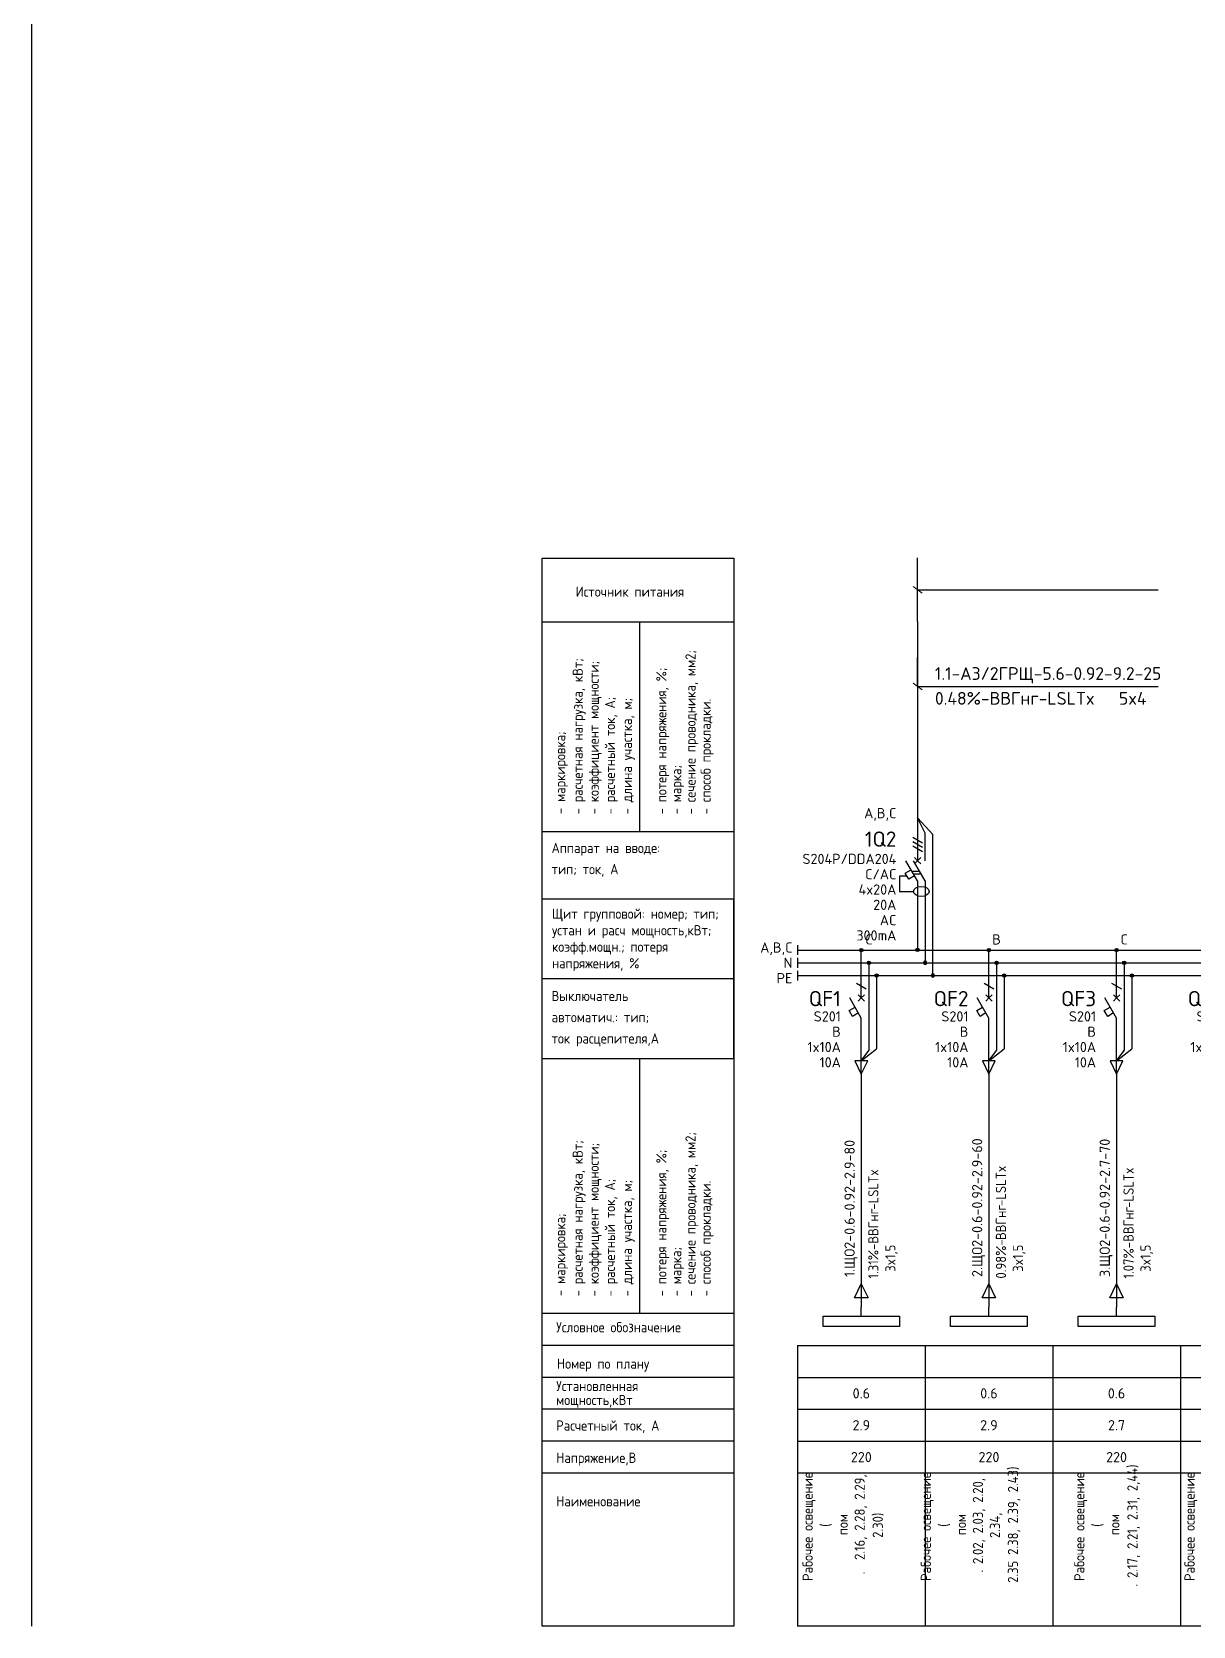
# Model space of a CAD drawing. Header units: millimetres. Extents: x -100 to 776, y -1250 to 875.
# Drawn here: x -100 to 127.5, y 0 to 312.5 of the extents above; entities that cross this region are included whole.
import ezdxf
from ezdxf.enums import TextEntityAlignment as Align

# ---------------------------------------------------------------- set-up
doc = ezdxf.new("R2010")
doc.units = ezdxf.units.MM
for name, color, linetype in [('Автомат защитный', 7, 'Continuous'), ('Принципиальная схема КТП -для ОДНОЛИНЕЙКИ', 7, 'Continuous'), ('ПРОВОДНИКИ', 7, 'Continuous'), ('ТЕРМОРЕЛЕ', 7, 'Continuous')]:
    doc.layers.add(name, color=color, linetype=linetype)
doc.layers.add('ЭС АВ', color=7, linetype='Continuous', lineweight=18)
doc.layers.add('ЭС рамка', color=7, linetype='Continuous', lineweight=18)
doc.styles.add('GOST A', font='isocpeur.ttf', dxfattribs={"width": 0.9})

# ---------------------------------------------------------------- blocks, each defined once
blk = doc.blocks.new('Table1')
at = {"lineweight": 30}
for p, q in [((37.5, 142.5), (0, 142.5)), ((37.5, 130), (37.5, 142.5)), ((37.5, 111.25), (37.5, 130)), ((37.5, 126.88), (0, 126.88)), ((0, 111.25), (0, 125.61)), ((0, 61.25), (0, 111.25)), ((0, 111.25), (37.5, 111.25)), ((37.5, 61.25), (0, 61.25)), ((37.5, 55), (0, 55)), ((37.5, 48.75), (0, 48.75)), ((37.5, 42.5), (0, 42.5)), ((37.5, 36.25), (0, 36.25)), ((37.5, 30), (0, 30))]:
    blk.add_line(p, q, dxfattribs=at)
at = {"layer": 'ЭС рамка', "lineweight": 30}
for p, q in [((0, 0), (0, 209.34)), ((0, 209.34), (37.5, 209.34)), ((37.5, 209.34), (37.5, 0)), ((0, 196.84), (37.5, 196.84)), ((19.09, 155.72), (19.09, 196.84)), ((0, 155.72), (37.5, 155.72)), ((19.09, 61.25), (19.09, 111.25)), ((37.5, 0), (0, 0))]:
    blk.add_line(p, q, dxfattribs=at)
at = {"layer": 'ЭС рамка', "style": 'GOST A', "width": 0.9}
for s, p in [('Источник питания', (6.55, 201.76)), ('Аппарат на вводе:', (1.81, 151.52)), ('тип; ток, А', (1.81, 147.36)), ('Щит групповой: номер; тип; ', (1.9, 138.63)), ('устан и расч мощность,кВт; ', (1.9, 135.39)), ('коэфф.мощн.; потеря ', (1.9, 132.16)), ('напряжения, %', (1.9, 128.92)), ('Выключатель', (1.81, 122.51)), ('автоматич.: тип;', (1.81, 118.35)), ('ток расцепителя,А', (1.81, 114.18)), ('Условное обозначение', (2.72, 57.58)), ('Номер по плану', (2.88, 50.43)), ('Установленная', (2.72, 46.05)), ('мощность,кВт', (2.72, 43.32)), ('Расчетный ток, А', (2.72, 38.31)), ('Напряжение,В', (2.72, 31.99)), ('Наименование', (2.72, 23.47))]:
    blk.add_text(s, height=2, dxfattribs=at).set_placement(p)
for s, p in [(' - сечение проводника, мм2;', (30.03, 157.95)), (' - расчетная нагрузка, кВт;', (7.93, 157.95)), (' - коэффициент мощности;', (11.07, 157.95)), (' - потеря напряжения, %%%;', (24.32, 157.95)), (' - расчетный ток, А;', (14.25, 157.95)), (' - длина участка, м;', (17.57, 157.95)), (' - способ прокладки.', (33.01, 157.95)), ('   - маркировка;', (4.5, 155.72)), (' - марка;', (27.23, 157.95)), (' - расчетная нагрузка, кВт;', (7.93, 63.48)), (' - коэффициент мощности;', (11.07, 63.48)), (' - сечение проводника, мм2;', (30.03, 63.48)), (' - потеря напряжения, %%%;', (24.32, 63.48)), (' - расчетный ток, А;', (14.25, 63.48)), (' - длина участка, м;', (17.57, 63.48)), (' - способ прокладки.', (33.01, 63.48)), ('   - маркировка;', (4.5, 61.25)), (' - марка;', (27.23, 63.48))]:
    blk.add_text(s, height=2, rotation=90, dxfattribs=at).set_placement(p)
blk = doc.blocks.new('Start')
at = {"layer": 'ЭС рамка', "color": 7, "linetype": 'Continuous', "lineweight": 30}
blk.add_line((0, 3.46), (0, 1.54), dxfattribs=at)
at = {"layer": 'ЭС рамка', "color": 5, "linetype": 'Continuous', "lineweight": 30}
blk.add_line((0, 0.96), (0, -0.96), dxfattribs=at)
at = {"layer": 'ЭС рамка', "color": 94, "linetype": 'Continuous', "lineweight": 30, "ltscale": 50}
blk.add_line((0, -1.54), (0, -3.46), dxfattribs=at)
at = {"style": 'GOST A'}
blk.add_attdef('PHASE', text='', height=2, dxfattribs=at).set_placement((-1, 3), align=Align.MIDDLE_RIGHT)
at = {"layer": 'ЭС рамка', "color": 7, "linetype": 'Continuous', "lineweight": 18, "style": 'GOST A'}
blk.add_text('N', height=2, dxfattribs=at).set_placement((-1, 0), align=Align.MIDDLE_RIGHT)
at = {"layer": 'ЭС рамка', "color": 7, "linetype": 'Continuous', "lineweight": 18, "ltscale": 50, "style": 'GOST A'}
blk.add_text('РЕ', height=2, dxfattribs=at).set_placement((-1, -3), align=Align.MIDDLE_RIGHT)
blk = doc.blocks.new('*U20')
h = blk.add_hatch(color=256)
h.dxf.hatch_style = 1
edge = h.paths.add_edge_path()
edge.add_ellipse((-1.49, 2.53), major_axis=(0, 0.333), ratio=1, start_angle=0, end_angle=360)
h = blk.add_hatch(color=256)
h.dxf.hatch_style = 1
edge = h.paths.add_edge_path()
edge.add_ellipse((0.01, 0.03), major_axis=(0, 0.333), ratio=1, start_angle=0, end_angle=360, ccw=False)
h = blk.add_hatch(color=256)
h.dxf.hatch_style = 1
edge = h.paths.add_edge_path()
edge.add_ellipse((1.52, -2.47), major_axis=(0, 0.333), ratio=1, start_angle=0, end_angle=360, ccw=False)
at = {"lineweight": 30}
for p, q in [((-1.49, 66.87), (-1.49, 79.37)), ((-1.49, 66.87), (-1.49, 28.43)), ((0.01, 20.02), (0.01, 25.4)), ((-2.56, 17.94), (-1.06, 17.94)), ((-2.29, 17.47), (-0.79, 17.47)), ((0.01, 16.08), (0.01, 0.36))]:
    blk.add_line(p, q, dxfattribs=at)
for p, q in [((-1.49, 73.12), (45.66, 73.12)), ((-1.49, 54.15), (-1.49, 59.87)), ((-1.49, 54.15), (45.66, 54.15))]:
    blk.add_line(p, q)
at = {"layer": 'Автомат защитный', "lineweight": 30}
for p, q in [((-2.44, 24.62), (-0.53, 23.51)), ((-2.44, 23.78), (-0.53, 22.68)), ((-2.44, 22.95), (-0.53, 21.84)), ((-1.49, 16.08), (-3.76, 20.02)), ((0.01, 16.08), (-2.26, 20.02)), ((-3.55, 16.99), (-5, 16.99)), ((-5, 16.99), (-5, 14)), ((-3.89, 17.57), (-2.73, 18.23)), ((-3.22, 16.41), (-3.89, 17.57)), ((-2.07, 17.08), (-3.22, 16.41)), ((-5, 14), (-2.29, 14))]:
    blk.add_line(p, q, dxfattribs=at)
at = {"layer": 'Автомат защитный', "lineweight": 30, "extrusion": (0, 0, -1)}
blk.add_ellipse((-0.74, 14), major_axis=(1.55, 0), ratio=0.633538, start_param=-1.570796, end_param=4.712389, dxfattribs=at)
at = {"layer": 'ТЕРМОРЕЛЕ', "lineweight": 30}
blk.add_line((1.51, -2.14), (1.51, 25.18), dxfattribs=at)
blk.add_ellipse((-1.49, 2.53), major_axis=(0, 0.333), ratio=1, start_param=-1.570796, end_param=4.712389, dxfattribs=at)
at = {"layer": 'ТЕРМОРЕЛЕ', "lineweight": 30, "extrusion": (0, 0, -1)}
for centre in [(0.01, 0.03), (1.52, -2.47)]:
    blk.add_ellipse(centre, major_axis=(0, 0.333), ratio=1, start_param=-1.570796, end_param=4.712389, dxfattribs=at)
at = {"layer": 'ЭС АВ', "color": 7, "linetype": 'Continuous', "lineweight": 18}
for p, q in [((-2.37, 73.76), (-0.6, 72.47)), ((-2.37, 54.79), (-0.6, 53.5))]:
    blk.add_line(p, q, dxfattribs=at)
at = {"layer": 'ЭС АВ', "color": 7, "linetype": 'Continuous', "lineweight": 30}
for p, q in [((-1.49, 28.43), (-1.49, 20.02)), ((0.01, 25.4), (-1.49, 28.43)), ((-1.49, 28.43), (1.51, 25.18)), ((-1.49, 20.66), (-1.49, 20.04)), ((-1.49, 16.08), (-1.49, 2.86))]:
    blk.add_line(p, q, dxfattribs=at)
at = {"layer": 'ЭС АВ', "color": 7, "lineweight": 30}
for q in [(-2.11, 20.65), (-2.11, 19.4), (-0.86, 20.65), (-0.86, 19.4)]:
    blk.add_line((-1.49, 20.02), q, dxfattribs=at)
at = {"style": 'GOST A'}
for tag, p in [('LINE_C', (2.08, 76.2)), ('LINE_A', (1.92, 56.7)), ('LINE_B', (1.92, 51.84))]:
    blk.add_attdef(tag, text='', height=2.5, dxfattribs=at).set_placement(p, align=Align.MIDDLE_LEFT)
at = {"layer": 'Автомат защитный', "style": 'GOST A'}
for tag, height, p in [('PHASE', 2, (-5.64, 29.33)), ('NUMBER', 3, (-5.64, 24.25)), ('SWITCHTYPE', 2, (-5.64, 20.37)), ('SWITCHRELEASE', 2, (-5.64, 17.37)), ('SWITCHNOMINALCURRENT', 2, (-5.64, 14.37)), ('SWITCHRELEASECURRENT', 2, (-5.64, 11.37)), ('RCDTYPE', 2, (-5.64, 8.37)), ('RCDSETPOINT', 2, (-5.64, 5.37))]:
    blk.add_attdef(tag, text='', height=height, dxfattribs=at).set_placement(p, align=Align.MIDDLE_RIGHT)
blk = doc.blocks.new('*U18')
h = blk.add_hatch(color=256)
h.dxf.hatch_style = 1
edge = h.paths.add_edge_path()
edge.add_ellipse((12.5, 132.5), major_axis=(0, 0.333), ratio=1, start_angle=0, end_angle=360)
h = blk.add_hatch(color=256)
h.dxf.hatch_style = 1
edge = h.paths.add_edge_path()
edge.add_ellipse((14, 130), major_axis=(0, 0.333), ratio=1, start_angle=0, end_angle=360)
h = blk.add_hatch(color=256)
h.dxf.hatch_style = 1
edge = h.paths.add_edge_path()
edge.add_ellipse((15.5, 127.5), major_axis=(0, 0.333), ratio=1, start_angle=0, end_angle=360)
at = {"lineweight": 30}
for p, q in [((14, 129.67), (14, 123.11)), ((15.5, 127.17), (15.5, 113.13)), ((14, 123.11), (14, 112.8)), ((0, 55), (25, 55)), ((0, 55), (0, 0)), ((25, 55), (25, 0)), ((0, 48.75), (25, 48.75)), ((0, 42.5), (25, 42.5)), ((0, 36.25), (25, 36.25))]:
    blk.add_line(p, q, dxfattribs=at)
at = {"layer": 'Автомат защитный', "lineweight": 30}
for p, q in [((12.5, 123.11), (12.5, 132.17)), ((11.54, 126.04), (13.46, 124.93)), ((12.5, 119.17), (10.22, 123.11)), ((10.1, 120.66), (11.26, 121.32)), ((10.77, 119.5), (10.1, 120.66)), ((11.92, 120.17), (10.77, 119.5)), ((12.5, 108.54), (12.5, 119.17))]:
    blk.add_line(p, q, dxfattribs=at)
blk.add_ellipse((12.5, 132.5), major_axis=(0, 0.333), ratio=1, start_param=-1.570796, end_param=4.712389, dxfattribs=at)
at = {"layer": 'Принципиальная схема КТП -для ОДНОЛИНЕЙКИ', "lineweight": 30}
for p, q in [((12.5, 108.54), (12.5, 99.73)), ((11.19, 64.32), (12.5, 67.06)), ((12.5, 67.06), (13.81, 64.32)), ((13.81, 64.32), (11.19, 64.32)), ((12.5, 64.32), (12.5, 62.5))]:
    blk.add_line(p, q, dxfattribs=at)
at = {"layer": 'ПРОВОДНИКИ', "lineweight": 30}
for p, q in [((12.5, 110.81), (15.5, 113.13)), ((12.5, 110.81), (14, 112.8)), ((13.75, 110.81), (11.25, 110.81)), ((11.25, 110.81), (12.5, 108.2)), ((12.5, 108.2), (13.75, 110.81)), ((11.19, 64.31), (12.5, 67.06)), ((12.5, 67.06), (13.81, 64.31)), ((13.81, 64.31), (11.19, 64.31))]:
    blk.add_line(p, q, dxfattribs=at)
at = {"layer": 'ПРОВОДНИКИ', "lineweight": 30, "ltscale": 100}
blk.add_line((12.5, 99.73), (12.5, 64.32), dxfattribs=at)
at = {"layer": 'ПРОВОДНИКИ', "color": 7, "linetype": 'Continuous', "lineweight": 30}
for centre in [(14, 130), (15.5, 127.5), (15.5, 127.5)]:
    blk.add_ellipse(centre, major_axis=(0, 0.333), ratio=1, start_param=-1.570796, end_param=4.712389, dxfattribs=at)
at = {"layer": 'ЭС АВ', "color": 7, "lineweight": 30}
for q in [(11.88, 123.74), (11.88, 122.49), (13.12, 123.74), (13.12, 122.49)]:
    blk.add_line((12.5, 123.11), q, dxfattribs=at)
at = {"layer": 'ЭС рамка', "color": 7, "linetype": 'Continuous', "lineweight": 30}
for p, q in [((0, 132.5), (12.17, 132.5)), ((12.83, 132.5), (25, 132.5))]:
    blk.add_line(p, q, dxfattribs=at)
at = {"layer": 'ЭС рамка', "color": 5, "linetype": 'Continuous', "lineweight": 30}
for p, q in [((0, 130), (13.67, 130)), ((14.33, 130), (25, 130))]:
    blk.add_line(p, q, dxfattribs=at)
at = {"layer": 'ЭС рамка', "color": 94, "linetype": 'Continuous', "lineweight": 30}
for p, q in [((0, 127.5), (15.17, 127.5)), ((15.83, 127.5), (25, 127.5))]:
    blk.add_line(p, q, dxfattribs=at)
at = {"layer": 'ЭС рамка', "lineweight": 30}
for p, q in [((25, 30), (0, 30)), ((25, 0), (0, 0))]:
    blk.add_line(p, q, dxfattribs=at)
at = {"style": 'GOST A'}
for tag, p in [('LABEL', (12.5, 51.88)), ('INSTALLEDPOWER', (12.5, 45.63)), ('CURRENT', (12.5, 39.37)), ('VOLTAGE', (12.5, 33.13))]:
    blk.add_attdef(tag, text='', height=2, dxfattribs=at).set_placement(p, align=Align.MIDDLE_CENTER)
blk.add_attdef('TEXT', text='', height=2, rotation=90, dxfattribs=at).set_placement((12.5, 15), align=Align.MIDDLE_CENTER)
at = {"layer": 'Автомат защитный', "style": 'GOST A'}
blk.add_attdef('PHASE', text='', height=2, dxfattribs=at).set_placement((14, 134.59), align=Align.MIDDLE_CENTER)
for tag, height, p in [('NUMBER', 3, (8.49, 122.99)), ('SWITCHTYPE', 2, (8.49, 119.5)), ('SWITCHRELEASE', 2, (8.49, 116.5)), ('SWITCHNOMINALCURRENT', 2, (8.49, 113.5)), ('SWITCHRELEASECURRENT', 2, (8.49, 110.5)), ('RCDTYPE', 2, (8.49, 107.5)), ('RCDSETPOINT', 2, (8.49, 104.5))]:
    blk.add_attdef(tag, text='', height=height, dxfattribs=at).set_placement(p, align=Align.MIDDLE_RIGHT)
blk.add_attdef('LINE_A', text='', height=2, rotation=90, dxfattribs=at).set_placement((10.19, 68.43), align=Align.MIDDLE_LEFT)
blk.add_attdef('LINE_B', text='', height=2, rotation=90, dxfattribs=at).set_placement((13.85, 68.43), align=Align.TOP_LEFT)
blk = doc.blocks.new('*U21')
at = {"linetype": 'ByBlock', "lineweight": 30}
blk.add_line((0, -1.75), (0, 0), dxfattribs=at)
at = {"lineweight": 30}
blk.add_lwpolyline([(-7.5, -1.75), (7.5, -1.75), (7.5, -3.75), (-7.5, -3.75)], close=True, dxfattribs=at)

msp = doc.modelspace()

# ---------------------------------------------------------------- linework, layer by layer
msp.add_line((-100, 0), (-100, 500))

# ---------------------------------------------------------------- block references
at = {"lineweight": 0}
for name, p, values in [('*U20', (75, 130), {'PHASE': 'A,B,C', 'NUMBER': '1Q2', 'SWITCHTYPE': 'S204P/DDA204', 'SWITCHRELEASE': 'C/AC', 'SWITCHNOMINALCURRENT': '4x20А', 'SWITCHRELEASECURRENT': '20А', 'RCDSETPOINT': '300mA', 'RCDTYPE': 'AC', 'LINE_B': '0.48%-ВВГнг-LSLTx ^J 5x4', 'LINE_A': '1.1-А3/2ГРЩ-5.6-0.92-9.2-25'}), ('Start', (50, 130), {'PHASE': 'A,B,C'})]:
    msp.add_blockref(name, p, dxfattribs=at).add_auto_attribs(values)
for name, p in [('Table1', (0, 0)), ('*U21', (62.5, 62.5)), ('*U21', (87.5, 62.5)), ('*U21', (112.5, 62.5))]:
    msp.add_blockref(name, p, dxfattribs=at)
ref = msp.add_blockref('*U18', (50, 0), dxfattribs=at)
ref.add_attrib('INSTALLEDPOWER', '0.6', dxfattribs={"height": 2, "style": 'GOST A'}).set_placement((62.5, 45.625), align=Align.MIDDLE_CENTER)
ref.add_attrib('CURRENT', '2.9', dxfattribs={"height": 2, "style": 'GOST A'}).set_placement((62.5, 39.375), align=Align.MIDDLE_CENTER)
ref.add_attrib('VOLTAGE', '220', dxfattribs={"height": 2, "style": 'GOST A'}).set_placement((62.5, 33.125), align=Align.MIDDLE_CENTER)
ref.add_attrib('LINE_A', '1.ЩО2-0.6-0.92-2.9-80', dxfattribs={"layer": 'Автомат защитный', "height": 2, "rotation": 90, "style": 'GOST A'}).set_placement((60.194, 68.428), align=Align.MIDDLE_LEFT)
ref.add_attrib('LINE_B_001', '1.31%%%-', (65.852, 68.118), dxfattribs={"layer": 'Автомат защитный', "height": 2, "rotation": 90, "style": 'GOST A', "width": 0.9})
ref.add_attrib('PHASE', 'C', dxfattribs={"layer": 'Автомат защитный', "height": 2, "style": 'GOST A'}).set_placement((64, 134.591), align=Align.MIDDLE_CENTER)
ref.add_attrib('NUMBER', 'QF1', dxfattribs={"layer": 'Автомат защитный', "height": 3, "style": 'GOST A'}).set_placement((58.489, 122.987), align=Align.MIDDLE_RIGHT)
ref.add_attrib('SWITCHTYPE', 'S201', dxfattribs={"layer": 'Автомат защитный', "height": 2, "style": 'GOST A'}).set_placement((58.489, 119.5), align=Align.MIDDLE_RIGHT)
ref.add_attrib('SWITCHRELEASE', 'B', dxfattribs={"layer": 'Автомат защитный', "height": 2, "style": 'GOST A'}).set_placement((58.489, 116.5), align=Align.MIDDLE_RIGHT)
ref.add_attrib('SWITCHNOMINALCURRENT', '1x10А', dxfattribs={"layer": 'Автомат защитный', "height": 2, "style": 'GOST A'}).set_placement((58.489, 113.5), align=Align.MIDDLE_RIGHT)
ref.add_attrib('SWITCHRELEASECURRENT', '10А', dxfattribs={"layer": 'Автомат защитный', "height": 2, "style": 'GOST A'}).set_placement((58.489, 110.5), align=Align.MIDDLE_RIGHT)
ref.add_attrib('TEXT_001', 'Рабочее освещение', (52.986, 8.841), dxfattribs={"height": 2, "rotation": 90, "style": 'GOST A', "width": 0.9})
ref.add_attrib('LINE_B_002', 'ВВГнг', (65.852, 74.958), dxfattribs={"layer": 'Автомат защитный', "height": 2, "rotation": 90, "style": 'GOST A', "width": 0.9})
ref.add_attrib('LINE_B_003', '-LSLTx', (65.852, 81.618), dxfattribs={"layer": 'Автомат защитный', "height": 2, "rotation": 90, "style": 'GOST A', "width": 0.9})
ref.add_attrib('LINE_B_004', ' 3x1,5', (69.185, 68.298), dxfattribs={"layer": 'Автомат защитный', "height": 2, "rotation": 90, "style": 'GOST A', "width": 0.9})
ref.add_attrib('TEXT_002', '(', (56.52, 19.461), dxfattribs={"height": 2, "rotation": 90, "style": 'GOST A', "width": 0.9})
ref.add_attrib('TEXT_003', 'пом', (59.853, 17.841), dxfattribs={"height": 2, "rotation": 90, "style": 'GOST A', "width": 0.9})
ref.add_attrib('TEXT_004', '.  2.16, 2.28, 2.29,', (63.186, 10.146), dxfattribs={"height": 2, "rotation": 90, "style": 'GOST A', "width": 0.9})
ref.add_attrib('TEXT_005', '2.30)', (66.72, 17.301), dxfattribs={"height": 2, "rotation": 90, "style": 'GOST A', "width": 0.9})
ref = msp.add_blockref('*U18', (75, 0), dxfattribs=at)
ref.add_attrib('INSTALLEDPOWER', '0.6', dxfattribs={"height": 2, "style": 'GOST A'}).set_placement((87.5, 45.625), align=Align.MIDDLE_CENTER)
ref.add_attrib('CURRENT', '2.9', dxfattribs={"height": 2, "style": 'GOST A'}).set_placement((87.5, 39.375), align=Align.MIDDLE_CENTER)
ref.add_attrib('VOLTAGE', '220', dxfattribs={"height": 2, "style": 'GOST A'}).set_placement((87.5, 33.125), align=Align.MIDDLE_CENTER)
ref.add_attrib('LINE_A', '2.ЩО2-0.6-0.92-2.9-60', dxfattribs={"layer": 'Автомат защитный', "height": 2, "rotation": 90, "style": 'GOST A'}).set_placement((85.194, 68.428), align=Align.MIDDLE_LEFT)
ref.add_attrib('LINE_B_001', '0.98%%%-', (90.852, 68.119), dxfattribs={"layer": 'Автомат защитный', "height": 2, "rotation": 90, "style": 'GOST A', "width": 0.9})
ref.add_attrib('PHASE', 'B', dxfattribs={"layer": 'Автомат защитный', "height": 2, "style": 'GOST A'}).set_placement((89, 134.591), align=Align.MIDDLE_CENTER)
ref.add_attrib('NUMBER', 'QF2', dxfattribs={"layer": 'Автомат защитный', "height": 3, "style": 'GOST A'}).set_placement((83.489, 122.987), align=Align.MIDDLE_RIGHT)
ref.add_attrib('SWITCHTYPE', 'S201', dxfattribs={"layer": 'Автомат защитный', "height": 2, "style": 'GOST A'}).set_placement((83.489, 119.5), align=Align.MIDDLE_RIGHT)
ref.add_attrib('SWITCHRELEASE', 'B', dxfattribs={"layer": 'Автомат защитный', "height": 2, "style": 'GOST A'}).set_placement((83.489, 116.5), align=Align.MIDDLE_RIGHT)
ref.add_attrib('SWITCHNOMINALCURRENT', '1x10А', dxfattribs={"layer": 'Автомат защитный', "height": 2, "style": 'GOST A'}).set_placement((83.489, 113.5), align=Align.MIDDLE_RIGHT)
ref.add_attrib('SWITCHRELEASECURRENT', '10А', dxfattribs={"layer": 'Автомат защитный', "height": 2, "style": 'GOST A'}).set_placement((83.489, 110.5), align=Align.MIDDLE_RIGHT)
ref.add_attrib('TEXT_001', 'Рабочее освещение', (76.14, 8.841), dxfattribs={"height": 2, "rotation": 90, "style": 'GOST A', "width": 0.9})
ref.add_attrib('LINE_B_002', 'ВВГнг', (90.852, 75.679), dxfattribs={"layer": 'Автомат защитный', "height": 2, "rotation": 90, "style": 'GOST A', "width": 0.9})
ref.add_attrib('LINE_B_003', '-LSLTx', (90.852, 82.339), dxfattribs={"layer": 'Автомат защитный', "height": 2, "rotation": 90, "style": 'GOST A', "width": 0.9})
ref.add_attrib('LINE_B_004', ' 3x1,5', (94.185, 68.299), dxfattribs={"layer": 'Автомат защитный', "height": 2, "rotation": 90, "style": 'GOST A', "width": 0.9})
ref.add_attrib('TEXT_002', '(', (79.674, 19.461), dxfattribs={"height": 2, "rotation": 90, "style": 'GOST A', "width": 0.9})
ref.add_attrib('TEXT_003', 'пом', (83.007, 17.841), dxfattribs={"height": 2, "rotation": 90, "style": 'GOST A', "width": 0.9})
ref.add_attrib('TEXT_004', '. 2.02, 2.03, 2.20,', (86.34, 10.506), dxfattribs={"height": 2, "rotation": 90, "style": 'GOST A', "width": 0.9})
ref.add_attrib('TEXT_005', '2.34,', (89.674, 17.256), dxfattribs={"height": 2, "rotation": 90, "style": 'GOST A', "width": 0.9})
ref.add_attrib('TEXT_006', '2.35 2.38, 2.39, 2.43)', (93.207, 8.481), dxfattribs={"height": 2, "rotation": 90, "style": 'GOST A', "width": 0.9})
ref = msp.add_blockref('*U18', (100, 0), dxfattribs=at)
ref.add_attrib('INSTALLEDPOWER', '0.6', dxfattribs={"height": 2, "style": 'GOST A'}).set_placement((112.5, 45.625), align=Align.MIDDLE_CENTER)
ref.add_attrib('CURRENT', '2.7', dxfattribs={"height": 2, "style": 'GOST A'}).set_placement((112.5, 39.375), align=Align.MIDDLE_CENTER)
ref.add_attrib('VOLTAGE', '220', dxfattribs={"height": 2, "style": 'GOST A'}).set_placement((112.5, 33.125), align=Align.MIDDLE_CENTER)
ref.add_attrib('LINE_A', '3.ЩО2-0.6-0.92-2.7-70', dxfattribs={"layer": 'Автомат защитный', "height": 2, "rotation": 90, "style": 'GOST A'}).set_placement((110.194, 68.428), align=Align.MIDDLE_LEFT)
ref.add_attrib('LINE_B_001', '1.07%%%-', (115.852, 68.118), dxfattribs={"layer": 'Автомат защитный', "height": 2, "rotation": 90, "style": 'GOST A', "width": 0.9})
ref.add_attrib('PHASE', 'C', dxfattribs={"layer": 'Автомат защитный', "height": 2, "style": 'GOST A'}).set_placement((114, 134.591), align=Align.MIDDLE_CENTER)
ref.add_attrib('NUMBER', 'QF3', dxfattribs={"layer": 'Автомат защитный', "height": 3, "style": 'GOST A'}).set_placement((108.489, 122.987), align=Align.MIDDLE_RIGHT)
ref.add_attrib('SWITCHTYPE', 'S201', dxfattribs={"layer": 'Автомат защитный', "height": 2, "style": 'GOST A'}).set_placement((108.489, 119.5), align=Align.MIDDLE_RIGHT)
ref.add_attrib('SWITCHRELEASE', 'B', dxfattribs={"layer": 'Автомат защитный', "height": 2, "style": 'GOST A'}).set_placement((108.489, 116.5), align=Align.MIDDLE_RIGHT)
ref.add_attrib('SWITCHNOMINALCURRENT', '1x10А', dxfattribs={"layer": 'Автомат защитный', "height": 2, "style": 'GOST A'}).set_placement((108.489, 113.5), align=Align.MIDDLE_RIGHT)
ref.add_attrib('SWITCHRELEASECURRENT', '10А', dxfattribs={"layer": 'Автомат защитный', "height": 2, "style": 'GOST A'}).set_placement((108.489, 110.5), align=Align.MIDDLE_RIGHT)
ref.add_attrib('TEXT_001', 'Рабочее освещение', (106.212, 8.841), dxfattribs={"height": 2, "rotation": 90, "style": 'GOST A', "width": 0.9})
ref.add_attrib('LINE_B_002', 'ВВГнг', (115.852, 75.318), dxfattribs={"layer": 'Автомат защитный', "height": 2, "rotation": 90, "style": 'GOST A', "width": 0.9})
ref.add_attrib('LINE_B_003', '-LSLTx', (115.852, 81.978), dxfattribs={"layer": 'Автомат защитный', "height": 2, "rotation": 90, "style": 'GOST A', "width": 0.9})
ref.add_attrib('LINE_B_004', ' 3x1,5', (119.185, 68.298), dxfattribs={"layer": 'Автомат защитный', "height": 2, "rotation": 90, "style": 'GOST A', "width": 0.9})
ref.add_attrib('TEXT_002', '(', (109.745, 19.461), dxfattribs={"height": 2, "rotation": 90, "style": 'GOST A', "width": 0.9})
ref.add_attrib('TEXT_003', 'пом', (113.079, 17.841), dxfattribs={"height": 2, "rotation": 90, "style": 'GOST A', "width": 0.9})
ref.add_attrib('TEXT_004', '. 2.17, 2.21, 2.31, 2,44)', (116.612, 7.761), dxfattribs={"height": 2, "rotation": 90, "style": 'GOST A', "width": 0.9})
ref = msp.add_blockref('*U18', (125, 0), dxfattribs=at)
ref.add_attrib('INSTALLEDPOWER', '0.6', dxfattribs={"height": 2, "style": 'GOST A'}).set_placement((137.5, 45.625), align=Align.MIDDLE_CENTER)
ref.add_attrib('CURRENT', '2.9', dxfattribs={"height": 2, "style": 'GOST A'}).set_placement((137.5, 39.375), align=Align.MIDDLE_CENTER)
ref.add_attrib('VOLTAGE', '220', dxfattribs={"height": 2, "style": 'GOST A'}).set_placement((137.5, 33.125), align=Align.MIDDLE_CENTER)
ref.add_attrib('LINE_A', '4.ЩО2-0.6-0.92-2.9-55', dxfattribs={"layer": 'Автомат защитный', "height": 2, "rotation": 90, "style": 'GOST A'}).set_placement((135.194, 68.428), align=Align.MIDDLE_LEFT)
ref.add_attrib('LINE_B_001', '0.9%%%-', (140.852, 68.119), dxfattribs={"layer": 'Автомат защитный', "height": 2, "rotation": 90, "style": 'GOST A', "width": 0.9})
ref.add_attrib('PHASE', 'A', dxfattribs={"layer": 'Автомат защитный', "height": 2, "style": 'GOST A'}).set_placement((139, 134.591), align=Align.MIDDLE_CENTER)
ref.add_attrib('NUMBER', 'QF4', dxfattribs={"layer": 'Автомат защитный', "height": 3, "style": 'GOST A'}).set_placement((133.489, 122.987), align=Align.MIDDLE_RIGHT)
ref.add_attrib('SWITCHTYPE', 'S201', dxfattribs={"layer": 'Автомат защитный', "height": 2, "style": 'GOST A'}).set_placement((133.489, 119.5), align=Align.MIDDLE_RIGHT)
ref.add_attrib('SWITCHRELEASE', 'B', dxfattribs={"layer": 'Автомат защитный', "height": 2, "style": 'GOST A'}).set_placement((133.489, 116.5), align=Align.MIDDLE_RIGHT)
ref.add_attrib('SWITCHNOMINALCURRENT', '1x10А', dxfattribs={"layer": 'Автомат защитный', "height": 2, "style": 'GOST A'}).set_placement((133.489, 113.5), align=Align.MIDDLE_RIGHT)
ref.add_attrib('SWITCHRELEASECURRENT', '10А', dxfattribs={"layer": 'Автомат защитный', "height": 2, "style": 'GOST A'}).set_placement((133.489, 110.5), align=Align.MIDDLE_RIGHT)
ref.add_attrib('TEXT_001', 'Рабочее освещение', (127.807, 8.841), dxfattribs={"height": 2, "rotation": 90, "style": 'GOST A', "width": 0.9})
ref.add_attrib('LINE_B_002', 'ВВГнг', (140.852, 74.419), dxfattribs={"layer": 'Автомат защитный', "height": 2, "rotation": 90, "style": 'GOST A', "width": 0.9})
ref.add_attrib('LINE_B_003', '-LSLTx', (140.852, 81.079), dxfattribs={"layer": 'Автомат защитный', "height": 2, "rotation": 90, "style": 'GOST A', "width": 0.9})
ref.add_attrib('LINE_B_004', ' 3x1,5', (144.185, 68.299), dxfattribs={"layer": 'Автомат защитный', "height": 2, "rotation": 90, "style": 'GOST A', "width": 0.9})
ref.add_attrib('TEXT_002', '(', (131.34, 19.461), dxfattribs={"height": 2, "rotation": 90, "style": 'GOST A', "width": 0.9})
ref.add_attrib('TEXT_003', 'пом', (134.674, 17.841), dxfattribs={"height": 2, "rotation": 90, "style": 'GOST A', "width": 0.9})
ref.add_attrib('TEXT_004', '. 2.04, 2.05, 2.18, 2.19,', (138.007, 7.761), dxfattribs={"height": 2, "rotation": 90, "style": 'GOST A', "width": 0.9})
ref.add_attrib('TEXT_005', '2.32, 2.33, 2.36, 2.37)', (141.54, 8.256), dxfattribs={"height": 2, "rotation": 90, "style": 'GOST A', "width": 0.9})

doc.saveas('drawing.dxf')
